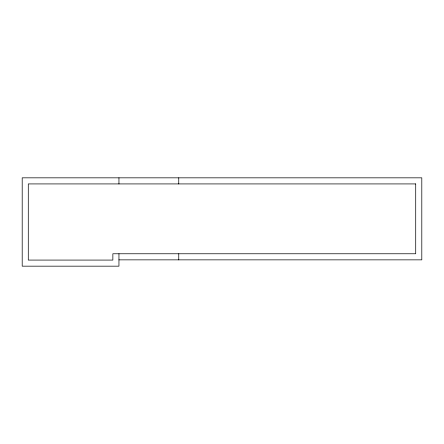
<?xml version="1.0" encoding="UTF-8"?>
<svg xmlns="http://www.w3.org/2000/svg" width="444" height="444" viewBox="0 0 444 444"><rect width="100%" height="100%" fill="white"/><g stroke="black" fill="none" stroke-linecap="round" stroke-linejoin="round"><path stroke-width="0.67" d="M118.948 259.857L421.8 259.857L421.8 177.833L22.2 177.833L22.2 266.167L118.948 266.167L118.948 253.768M178.754 177.833L178.754 183.921M178.754 253.768L178.754 259.857M118.948 177.833L118.948 183.921M415.712 183.921L28.288 183.921L28.288 260.079L112.859 260.079L112.859 253.768L415.712 253.768L415.712 183.921"/></g></svg>
